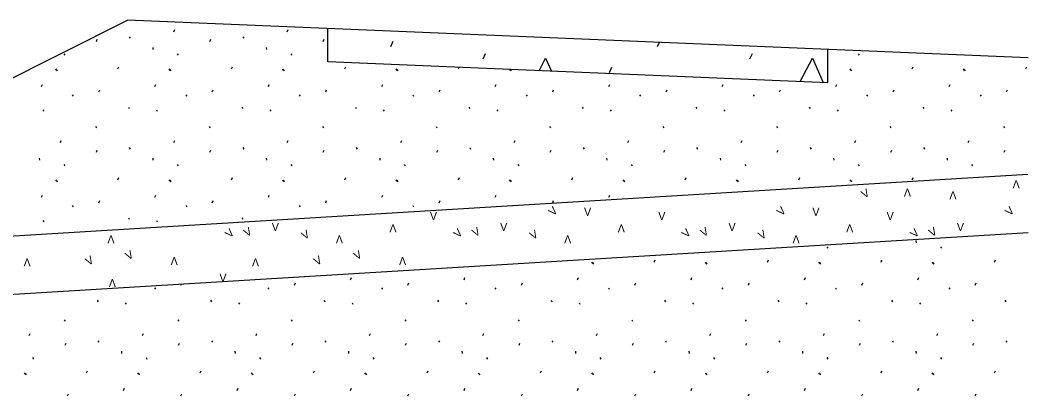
# Model space of a CAD drawing. Extents: x 1007 to 1035.5, y 1000.5 to 1021.5.
# Drawn here: x 1009.501 to 1012.019, y 1008.187 to 1009.125 of the extents above; entities that cross this region are included whole.
import ezdxf

# ---------------------------------------------------------------- set-up
doc = ezdxf.new("R2010")
doc.units = 0
doc.layers.add('Level 1', color=7, linetype='Continuous')

msp = doc.modelspace()

# ---------------------------------------------------------------- linework, layer by layer
at = {"layer": 'Level 1'}
for p, q in [((1007.8944, 1008.1878), (1009.7698, 1009.1254)), ((1012.0198, 1009.0317), (1009.7698, 1009.1254)), ((1009.8853, 1009.0965), (1009.8876, 1009.1018)), ((1010.1688, 1009.0965), (1010.1712, 1009.1018)), ((1010.2698, 1009.0211), (1010.2698, 1009.1046)), ((1009.6917, 1009.0723), (1009.694, 1009.0776)), ((1009.7738, 1009.0837), (1009.7762, 1009.0802)), ((1009.9753, 1009.0723), (1009.9776, 1009.0776)), ((1010.0573, 1009.0837), (1010.0598, 1009.0802)), ((1010.2588, 1009.0723), (1010.2612, 1009.0776)), ((1009.8324, 1009.0573), (1009.833, 1009.052)), ((1010.116, 1009.0573), (1010.1166, 1009.052)), ((1010.4274, 1009.0598), (1010.4333, 1009.0731)), ((1011.0941, 1009.0598), (1011.0987, 1009.0701)), ((1011.5198, 1008.969), (1011.5198, 1009.0525)), ((1009.6103, 1009.0417), (1009.6127, 1009.0381)), ((1009.8938, 1009.0417), (1009.8963, 1009.0381)), ((1010.1774, 1009.0417), (1010.1798, 1009.0381)), ((1010.6583, 1009.0288), (1010.6643, 1009.0422)), ((1011.3249, 1009.0288), (1011.3309, 1009.0422)), ((1011.5953, 1009.0417), (1011.5978, 1009.0381)), ((1009.5893, 1009.0036), (1009.5916, 1009)), ((1009.5916, 1009.0022), (1009.5939, 1008.9987)), ((1009.7455, 1009.0036), (1009.7479, 1009.0088)), ((1009.8728, 1009.0036), (1009.8752, 1009)), ((1009.8752, 1009.0022), (1009.8775, 1008.9987)), ((1010.0291, 1009.0036), (1010.0315, 1009.0088)), ((1010.1564, 1009.0036), (1010.1588, 1009)), ((1010.1588, 1009.0022), (1010.1611, 1008.9987)), ((1011.5198, 1008.969), (1010.2698, 1009.0211)), ((1010.3127, 1009.0036), (1010.3151, 1009.0088)), ((1010.44, 1009.0036), (1010.4423, 1009)), ((1010.4423, 1009.0022), (1010.4447, 1008.9987)), ((1010.5963, 1009.0036), (1010.598, 1009.0074)), ((1010.7245, 1009.0022), (1010.7259, 1009)), ((1010.726, 1009.0021), (1010.7283, 1008.9987)), ((1010.9742, 1008.9948), (1010.9801, 1009.0081)), ((1011.5743, 1009.0036), (1011.5767, 1009)), ((1011.5767, 1009.0022), (1011.579, 1008.9987)), ((1011.7306, 1009.0036), (1011.733, 1009.0088)), ((1011.8579, 1009.0036), (1011.8603, 1009)), ((1011.8603, 1009.0022), (1011.8626, 1008.9987)), ((1012.0142, 1009.0036), (1012.0166, 1009.0088)), ((1009.5543, 1008.9597), (1009.5567, 1008.965)), ((1009.6976, 1008.9461), (1009.6999, 1008.9513)), ((1009.8378, 1008.9597), (1009.8403, 1008.965)), ((1009.9812, 1008.9461), (1009.9835, 1008.9513)), ((1010.1214, 1008.9597), (1010.1238, 1008.965)), ((1010.2648, 1008.9461), (1010.2671, 1008.9513)), ((1010.405, 1008.9597), (1010.4074, 1008.965)), ((1010.5483, 1008.9461), (1010.5507, 1008.9513)), ((1010.6886, 1008.9597), (1010.691, 1008.965)), ((1010.8319, 1008.9461), (1010.8343, 1008.9513)), ((1010.9722, 1008.9597), (1010.9746, 1008.965)), ((1011.1155, 1008.9461), (1011.1178, 1008.9513)), ((1011.2558, 1008.9597), (1011.2582, 1008.965)), ((1011.3991, 1008.9461), (1011.4014, 1008.9513)), ((1011.5393, 1008.9597), (1011.5418, 1008.965)), ((1011.6827, 1008.9461), (1011.685, 1008.9513)), ((1011.8229, 1008.9597), (1011.8253, 1008.965)), ((1011.9663, 1008.9461), (1011.9686, 1008.9513)), ((1009.6313, 1008.9392), (1009.6337, 1008.9356)), ((1009.9149, 1008.9392), (1009.9173, 1008.9356)), ((1010.1985, 1008.9392), (1010.2008, 1008.9356)), ((1010.4821, 1008.9392), (1010.4844, 1008.9356)), ((1010.7657, 1008.9392), (1010.768, 1008.9356)), ((1011.0493, 1008.9392), (1011.0516, 1008.9356)), ((1011.3328, 1008.9392), (1011.3352, 1008.9356)), ((1011.6164, 1008.9392), (1011.6188, 1008.9356)), ((1011.9, 1008.9392), (1011.9023, 1008.9356)), ((1009.5579, 1008.9018), (1009.5603, 1008.8982)), ((1009.7716, 1008.9082), (1009.7739, 1008.9046)), ((1009.8415, 1008.9018), (1009.8439, 1008.8982)), ((1010.0552, 1008.9082), (1010.0575, 1008.9046)), ((1010.1251, 1008.9018), (1010.1275, 1008.8982)), ((1010.3388, 1008.9082), (1010.3411, 1008.9046)), ((1010.4087, 1008.9018), (1010.4111, 1008.8982)), ((1010.6223, 1008.9082), (1010.6247, 1008.9046)), ((1010.6923, 1008.9018), (1010.6947, 1008.8982)), ((1010.9059, 1008.9082), (1010.9083, 1008.9046)), ((1010.9758, 1008.9018), (1010.9783, 1008.8982)), ((1011.1895, 1008.9082), (1011.1918, 1008.9046)), ((1011.2594, 1008.9018), (1011.2618, 1008.8982)), ((1011.4731, 1008.9082), (1011.4754, 1008.9046)), ((1011.543, 1008.9018), (1011.5454, 1008.8982)), ((1011.7567, 1008.9082), (1011.759, 1008.9046)), ((1011.8266, 1008.9018), (1011.829, 1008.8982)), ((1009.6897, 1008.8597), (1009.6921, 1008.8562)), ((1009.9733, 1008.8597), (1009.9757, 1008.8562)), ((1010.2568, 1008.8597), (1010.2593, 1008.8562)), ((1010.5404, 1008.8597), (1010.5428, 1008.8562)), ((1010.824, 1008.8597), (1010.8264, 1008.8562)), ((1011.1076, 1008.8597), (1011.11, 1008.8562)), ((1011.3912, 1008.8597), (1011.3936, 1008.8562)), ((1011.6748, 1008.8597), (1011.6772, 1008.8562)), ((1011.9583, 1008.8597), (1011.9608, 1008.8562)), ((1009.6017, 1008.8199), (1009.604, 1008.8253)), ((1009.8853, 1008.8199), (1009.8876, 1008.8253)), ((1010.1688, 1008.8199), (1010.1712, 1008.8253)), ((1010.4524, 1008.8199), (1010.4548, 1008.8253)), ((1010.736, 1008.8199), (1010.7383, 1008.8253)), ((1011.0196, 1008.8199), (1011.0219, 1008.8253)), ((1011.3032, 1008.8199), (1011.3055, 1008.8253)), ((1011.5868, 1008.8199), (1011.5891, 1008.8253)), ((1011.8703, 1008.8199), (1011.8727, 1008.8253)), ((1009.6917, 1008.7957), (1009.694, 1008.801)), ((1009.7738, 1008.8072), (1009.7762, 1008.8036)), ((1009.9753, 1008.7957), (1009.9776, 1008.801)), ((1010.0573, 1008.8072), (1010.0598, 1008.8036)), ((1010.2588, 1008.7957), (1010.2612, 1008.801)), ((1010.3409, 1008.8072), (1010.3433, 1008.8036)), ((1010.5424, 1008.7957), (1010.5448, 1008.801)), ((1010.6245, 1008.8072), (1010.6269, 1008.8036)), ((1010.826, 1008.7957), (1010.8283, 1008.801)), ((1010.9081, 1008.8072), (1010.9105, 1008.8036)), ((1011.1096, 1008.7957), (1011.1119, 1008.801)), ((1011.1917, 1008.8072), (1011.1941, 1008.8036)), ((1011.3932, 1008.7957), (1011.3955, 1008.801)), ((1011.4753, 1008.8072), (1011.4777, 1008.8036)), ((1011.6768, 1008.7957), (1011.6791, 1008.801)), ((1011.7588, 1008.8072), (1011.7613, 1008.8036)), ((1011.9603, 1008.7957), (1011.9627, 1008.801)), ((1009.5488, 1008.7808), (1009.5494, 1008.7755)), ((1009.8324, 1008.7808), (1009.833, 1008.7755)), ((1010.116, 1008.7808), (1010.1166, 1008.7755)), ((1010.3996, 1008.7808), (1010.4002, 1008.7755)), ((1010.6832, 1008.7808), (1010.6838, 1008.7755)), ((1010.9668, 1008.7808), (1010.9673, 1008.7755)), ((1011.2503, 1008.7808), (1011.2509, 1008.7755)), ((1011.5339, 1008.7808), (1011.5345, 1008.7755)), ((1011.8175, 1008.7808), (1011.8181, 1008.7755)), ((1009.6103, 1008.7651), (1009.6127, 1008.7616)), ((1009.8938, 1008.7651), (1009.8963, 1008.7616)), ((1010.1774, 1008.7651), (1010.1798, 1008.7616)), ((1010.461, 1008.7651), (1010.4634, 1008.7616)), ((1010.7446, 1008.7651), (1010.747, 1008.7616)), ((1011.0282, 1008.7651), (1011.0306, 1008.7616)), ((1011.3118, 1008.7651), (1011.3142, 1008.7616)), ((1011.5953, 1008.7651), (1011.5978, 1008.7616)), ((1011.8789, 1008.7651), (1011.8813, 1008.7616)), ((1012.0189, 1008.7399), (1008.5814, 1008.5313)), ((1009.5893, 1008.727), (1009.5916, 1008.7234)), ((1009.5916, 1008.7257), (1009.5939, 1008.7221)), ((1009.7455, 1008.727), (1009.7479, 1008.7323)), ((1009.8728, 1008.727), (1009.8752, 1008.7234)), ((1009.8752, 1008.7257), (1009.8775, 1008.7221)), ((1010.0291, 1008.727), (1010.0315, 1008.7323)), ((1010.1564, 1008.727), (1010.1588, 1008.7234)), ((1010.1588, 1008.7257), (1010.1611, 1008.7221)), ((1010.3127, 1008.727), (1010.3151, 1008.7323)), ((1010.44, 1008.727), (1010.4423, 1008.7234)), ((1010.4423, 1008.7257), (1010.4447, 1008.7221)), ((1010.5963, 1008.727), (1010.5987, 1008.7323)), ((1010.7236, 1008.727), (1010.7259, 1008.7234)), ((1010.7259, 1008.7257), (1010.7283, 1008.7221)), ((1010.8798, 1008.727), (1010.8823, 1008.7323)), ((1011.0072, 1008.727), (1011.0095, 1008.7234)), ((1011.0095, 1008.7257), (1011.0118, 1008.7221)), ((1011.1634, 1008.727), (1011.1658, 1008.7323)), ((1011.2908, 1008.727), (1011.2931, 1008.7234)), ((1011.2931, 1008.7257), (1011.2954, 1008.7221)), ((1011.447, 1008.727), (1011.4494, 1008.7323)), ((1011.5743, 1008.727), (1011.5767, 1008.7234)), ((1011.5767, 1008.7257), (1011.579, 1008.7221)), ((1011.7306, 1008.727), (1011.733, 1008.7323)), ((1009.5543, 1008.6831), (1009.5567, 1008.6884)), ((1009.6976, 1008.6695), (1009.6999, 1008.6748)), ((1009.8378, 1008.6831), (1009.8403, 1008.6884)), ((1009.9812, 1008.6695), (1009.9835, 1008.6748)), ((1010.1214, 1008.6831), (1010.1238, 1008.6884)), ((1010.2648, 1008.6695), (1010.2671, 1008.6748)), ((1010.405, 1008.6831), (1010.4074, 1008.6884)), ((1010.5483, 1008.6695), (1010.5507, 1008.6748)), ((1010.6886, 1008.6831), (1010.691, 1008.6884)), ((1010.8319, 1008.6695), (1010.8343, 1008.6748)), ((1010.9722, 1008.6831), (1010.9746, 1008.6884)), ((1009.6313, 1008.6626), (1009.6337, 1008.659)), ((1009.9149, 1008.6626), (1009.9173, 1008.659)), ((1010.1985, 1008.6626), (1010.2008, 1008.659)), ((1010.4821, 1008.6626), (1010.4844, 1008.659)), ((1009.5579, 1008.6252), (1009.5603, 1008.6217)), ((1009.7716, 1008.6316), (1009.7739, 1008.6281)), ((1009.8415, 1008.6252), (1009.8439, 1008.6217)), ((1010.0552, 1008.6316), (1010.0575, 1008.6281)), ((1010.1251, 1008.6252), (1010.1253, 1008.625)), ((1012.0198, 1008.5941), (1008.2493, 1008.3652)), ((1011.7393, 1008.5752), (1011.7399, 1008.5698)), ((1011.5172, 1008.5594), (1011.5196, 1008.5559)), ((1011.8008, 1008.5594), (1011.8032, 1008.5559)), ((1010.929, 1008.5213), (1010.9313, 1008.5178)), ((1010.9313, 1008.52), (1010.9337, 1008.5164)), ((1011.0853, 1008.5213), (1011.0877, 1008.5267)), ((1011.2126, 1008.5213), (1011.2149, 1008.5178)), ((1011.2149, 1008.52), (1011.2173, 1008.5164)), ((1011.3688, 1008.5213), (1011.3713, 1008.5267)), ((1011.4962, 1008.5213), (1011.4985, 1008.5178)), ((1011.4985, 1008.52), (1011.5008, 1008.5164)), ((1011.6524, 1008.5213), (1011.6548, 1008.5267)), ((1011.7798, 1008.5213), (1011.7821, 1008.5178)), ((1011.7821, 1008.52), (1011.7844, 1008.5164)), ((1011.936, 1008.5213), (1011.9384, 1008.5267)), ((1010.3268, 1008.4774), (1010.3293, 1008.4828)), ((1010.6104, 1008.4774), (1010.6128, 1008.4828)), ((1010.894, 1008.4774), (1010.8964, 1008.4828)), ((1011.1776, 1008.4774), (1011.18, 1008.4828)), ((1011.4612, 1008.4774), (1011.4636, 1008.4828)), ((1011.7448, 1008.4774), (1011.7472, 1008.4828)), ((1009.8368, 1008.4569), (1009.8391, 1008.4533)), ((1009.903, 1008.4638), (1009.9038, 1008.4656)), ((1010.1203, 1008.4569), (1010.1227, 1008.4533)), ((1010.1866, 1008.4638), (1010.1889, 1008.4692)), ((1010.4039, 1008.4569), (1010.4063, 1008.4533)), ((1010.4702, 1008.4638), (1010.4725, 1008.4692)), ((1010.6875, 1008.4569), (1010.6898, 1008.4533)), ((1010.7538, 1008.4638), (1010.7561, 1008.4692)), ((1010.9711, 1008.4569), (1010.9734, 1008.4533)), ((1011.0373, 1008.4638), (1011.0397, 1008.4692)), ((1011.2547, 1008.4569), (1011.257, 1008.4533)), ((1011.3209, 1008.4638), (1011.3233, 1008.4692)), ((1011.5383, 1008.4569), (1011.5406, 1008.4533)), ((1011.6045, 1008.4638), (1011.6068, 1008.4692)), ((1011.8218, 1008.4569), (1011.8242, 1008.4533)), ((1011.8881, 1008.4638), (1011.8904, 1008.4692)), ((1009.6934, 1008.4259), (1009.6958, 1008.4224)), ((1009.7633, 1008.4196), (1009.7658, 1008.416)), ((1009.977, 1008.4259), (1009.9793, 1008.4224)), ((1010.0469, 1008.4196), (1010.0493, 1008.416)), ((1010.2606, 1008.4259), (1010.2629, 1008.4224)), ((1010.3305, 1008.4196), (1010.3329, 1008.416)), ((1010.5442, 1008.4259), (1010.5465, 1008.4224)), ((1010.6141, 1008.4196), (1010.6165, 1008.416)), ((1010.8278, 1008.4259), (1010.8301, 1008.4224)), ((1010.8977, 1008.4196), (1010.9001, 1008.416)), ((1011.1113, 1008.4259), (1011.1137, 1008.4224)), ((1011.1813, 1008.4196), (1011.1837, 1008.416)), ((1011.3949, 1008.4259), (1011.3973, 1008.4224)), ((1011.4648, 1008.4196), (1011.4673, 1008.416)), ((1011.6785, 1008.4259), (1011.6808, 1008.4224)), ((1011.7484, 1008.4196), (1011.7508, 1008.416)), ((1011.9621, 1008.4259), (1011.9644, 1008.4224)), ((1009.6115, 1008.3775), (1009.6139, 1008.3739)), ((1009.8951, 1008.3775), (1009.8975, 1008.3739)), ((1010.1787, 1008.3775), (1010.1811, 1008.3739)), ((1010.4623, 1008.3775), (1010.4647, 1008.3739)), ((1010.7458, 1008.3775), (1010.7483, 1008.3739)), ((1011.0294, 1008.3775), (1011.0318, 1008.3739)), ((1011.313, 1008.3775), (1011.3154, 1008.3739)), ((1011.5966, 1008.3775), (1011.599, 1008.3739)), ((1011.8802, 1008.3775), (1011.8826, 1008.3739)), ((1009.5235, 1008.3378), (1009.5258, 1008.3431)), ((1009.6135, 1008.3135), (1009.6158, 1008.3188)), ((1009.6956, 1008.3249), (1009.698, 1008.3214)), ((1009.8071, 1008.3378), (1009.8094, 1008.3431)), ((1009.8971, 1008.3135), (1009.8994, 1008.3188)), ((1009.9792, 1008.3249), (1009.9816, 1008.3214)), ((1010.0907, 1008.3378), (1010.093, 1008.3431)), ((1010.1807, 1008.3135), (1010.183, 1008.3188)), ((1010.2628, 1008.3249), (1010.2652, 1008.3214)), ((1010.3743, 1008.3378), (1010.3766, 1008.3431)), ((1010.4643, 1008.3135), (1010.4666, 1008.3188)), ((1010.5463, 1008.3249), (1010.5488, 1008.3214)), ((1010.6578, 1008.3378), (1010.6602, 1008.3431)), ((1010.7478, 1008.3135), (1010.7502, 1008.3188)), ((1010.8299, 1008.3249), (1010.8323, 1008.3214)), ((1010.9414, 1008.3378), (1010.9438, 1008.3431)), ((1011.0314, 1008.3135), (1011.0338, 1008.3188)), ((1011.1135, 1008.3249), (1011.1159, 1008.3214)), ((1011.225, 1008.3378), (1011.2273, 1008.3431)), ((1011.315, 1008.3135), (1011.3173, 1008.3188)), ((1011.3971, 1008.3249), (1011.3995, 1008.3214)), ((1011.5086, 1008.3378), (1011.5109, 1008.3431)), ((1011.5986, 1008.3135), (1011.6009, 1008.3188)), ((1011.6807, 1008.3249), (1011.6831, 1008.3214)), ((1011.7922, 1008.3378), (1011.7945, 1008.3431)), ((1011.8822, 1008.3135), (1011.8845, 1008.3188)), ((1011.9643, 1008.3249), (1011.9667, 1008.3214)), ((1009.7543, 1008.2986), (1009.7548, 1008.2933)), ((1010.0378, 1008.2986), (1010.0384, 1008.2933)), ((1010.3214, 1008.2986), (1010.322, 1008.2933)), ((1010.605, 1008.2986), (1010.6056, 1008.2933)), ((1010.8886, 1008.2986), (1010.8892, 1008.2933)), ((1011.1722, 1008.2986), (1011.1728, 1008.2933)), ((1011.4558, 1008.2986), (1011.4563, 1008.2933)), ((1011.7393, 1008.2986), (1011.7399, 1008.2933)), ((1009.5321, 1008.2829), (1009.5345, 1008.2793)), ((1009.8157, 1008.2829), (1009.8181, 1008.2793)), ((1010.0993, 1008.2829), (1010.1017, 1008.2793)), ((1010.3828, 1008.2829), (1010.3853, 1008.2793)), ((1010.6664, 1008.2829), (1010.6688, 1008.2793)), ((1010.95, 1008.2829), (1010.9524, 1008.2793)), ((1011.2336, 1008.2829), (1011.236, 1008.2793)), ((1011.5172, 1008.2829), (1011.5196, 1008.2793)), ((1011.8008, 1008.2829), (1011.8032, 1008.2793)), ((1009.5111, 1008.2448), (1009.5134, 1008.2413)), ((1009.5134, 1008.2434), (1009.5158, 1008.2399)), ((1009.6673, 1008.2448), (1009.6698, 1008.2501)), ((1009.7947, 1008.2448), (1009.797, 1008.2413)), ((1009.797, 1008.2434), (1009.7993, 1008.2399)), ((1009.9509, 1008.2448), (1009.9533, 1008.2501)), ((1010.0783, 1008.2448), (1010.0806, 1008.2413)), ((1010.0806, 1008.2434), (1010.0829, 1008.2399)), ((1010.2345, 1008.2448), (1010.2369, 1008.2501)), ((1010.3618, 1008.2448), (1010.3642, 1008.2413)), ((1010.3642, 1008.2434), (1010.3665, 1008.2399)), ((1010.5181, 1008.2448), (1010.5205, 1008.2501)), ((1010.6454, 1008.2448), (1010.6478, 1008.2413)), ((1010.6478, 1008.2434), (1010.6501, 1008.2399)), ((1010.8017, 1008.2448), (1010.8041, 1008.2501)), ((1010.929, 1008.2448), (1010.9313, 1008.2413)), ((1010.9313, 1008.2434), (1010.9337, 1008.2399)), ((1011.0853, 1008.2448), (1011.0877, 1008.2501)), ((1011.2126, 1008.2448), (1011.2149, 1008.2413)), ((1011.2149, 1008.2434), (1011.2173, 1008.2399)), ((1011.3688, 1008.2448), (1011.3713, 1008.2501)), ((1011.4962, 1008.2448), (1011.4985, 1008.2413)), ((1011.4985, 1008.2434), (1011.5008, 1008.2399)), ((1011.6524, 1008.2448), (1011.6548, 1008.2501)), ((1011.7798, 1008.2448), (1011.7821, 1008.2413)), ((1011.7821, 1008.2434), (1011.7844, 1008.2399)), ((1011.936, 1008.2448), (1011.9384, 1008.2501)), ((1009.6194, 1008.1873), (1009.6218, 1008.1926)), ((1009.7597, 1008.2009), (1009.7621, 1008.2063)), ((1009.903, 1008.1873), (1009.9053, 1008.1926)), ((1010.0433, 1008.2009), (1010.0457, 1008.2063)), ((1010.1866, 1008.1873), (1010.1889, 1008.1926)), ((1010.3268, 1008.2009), (1010.3293, 1008.2063)), ((1010.4702, 1008.1873), (1010.4725, 1008.1926)), ((1010.6104, 1008.2009), (1010.6128, 1008.2063)), ((1010.7538, 1008.1873), (1010.7561, 1008.1926)), ((1010.894, 1008.2009), (1010.8964, 1008.2063)), ((1011.0373, 1008.1873), (1011.0397, 1008.1926)), ((1011.1776, 1008.2009), (1011.18, 1008.2063)), ((1011.3209, 1008.1873), (1011.3233, 1008.1926)), ((1011.4612, 1008.2009), (1011.4636, 1008.2063)), ((1011.6045, 1008.1873), (1011.6068, 1008.1926)), ((1011.7448, 1008.2009), (1011.7472, 1008.2063)), ((1011.8881, 1008.1873), (1011.8904, 1008.1926))]:
    msp.add_line(p, q, dxfattribs=at)
for points in [[(1010.7978, 1008.9991), (1010.8143, 1009.0303), (1010.8288, 1008.9978)], [(1011.4501, 1008.9719), (1011.481, 1009.0303), (1011.5082, 1008.9695)]]:
    msp.add_lwpolyline(points, dxfattribs=at)

# ---------------------------------------------------------------- texts
for rotation, p in [(180, (1011.9991, 1008.7254)), (30, (1011.6104, 1008.6796)), (180, (1011.7273, 1008.7048)), (180, (1011.8411, 1008.698)), (45, (1010.8333, 1008.6352)), (45, (1011.4039, 1008.6352)), (45, (1011.9746, 1008.6352)), (45, (1010.0252, 1008.5802)), (30, (1010.0671, 1008.5834)), (30, (1010.2114, 1008.5765)), (180, (1010.4418, 1008.6155)), (45, (1010.5958, 1008.5802)), (30, (1010.6378, 1008.5834)), (30, (1010.7821, 1008.5765)), (180, (1011.0124, 1008.6155)), (45, (1011.1665, 1008.5802)), (30, (1011.2084, 1008.5834)), (30, (1011.3528, 1008.5765)), (180, (1011.5831, 1008.6155)), (45, (1011.7372, 1008.5802)), (30, (1011.7791, 1008.5834)), (180, (1009.7371, 1008.588)), (180, (1010.3078, 1008.588)), (180, (1010.8784, 1008.588)), (180, (1011.4491, 1008.588)), (30, (1009.7713, 1008.5256)), (30, (1010.342, 1008.5256)), (180, (1009.5275, 1008.5303)), (30, (1009.6717, 1008.5118)), (180, (1009.8951, 1008.5337)), (180, (1010.0982, 1008.5303)), (30, (1010.2423, 1008.5118)), (180, (1010.4658, 1008.5337)), (180, (1009.7405, 1008.4787))]:
    msp.add_text('V', height=0.02, rotation=rotation, dxfattribs=at).set_placement(p)
for p in [(1010.5251, 1008.6264), (1010.9103, 1008.6368), (1011.0958, 1008.6264), (1011.4809, 1008.6368), (1011.6664, 1008.6264), (1010.13, 1008.5989), (1010.7007, 1008.5989), (1011.2713, 1008.5989), (1011.842, 1008.5989), (1009.9991, 1008.4724)]:
    msp.add_text('V', height=0.02, dxfattribs=at).set_placement(p)

doc.saveas('drawing.dxf')
